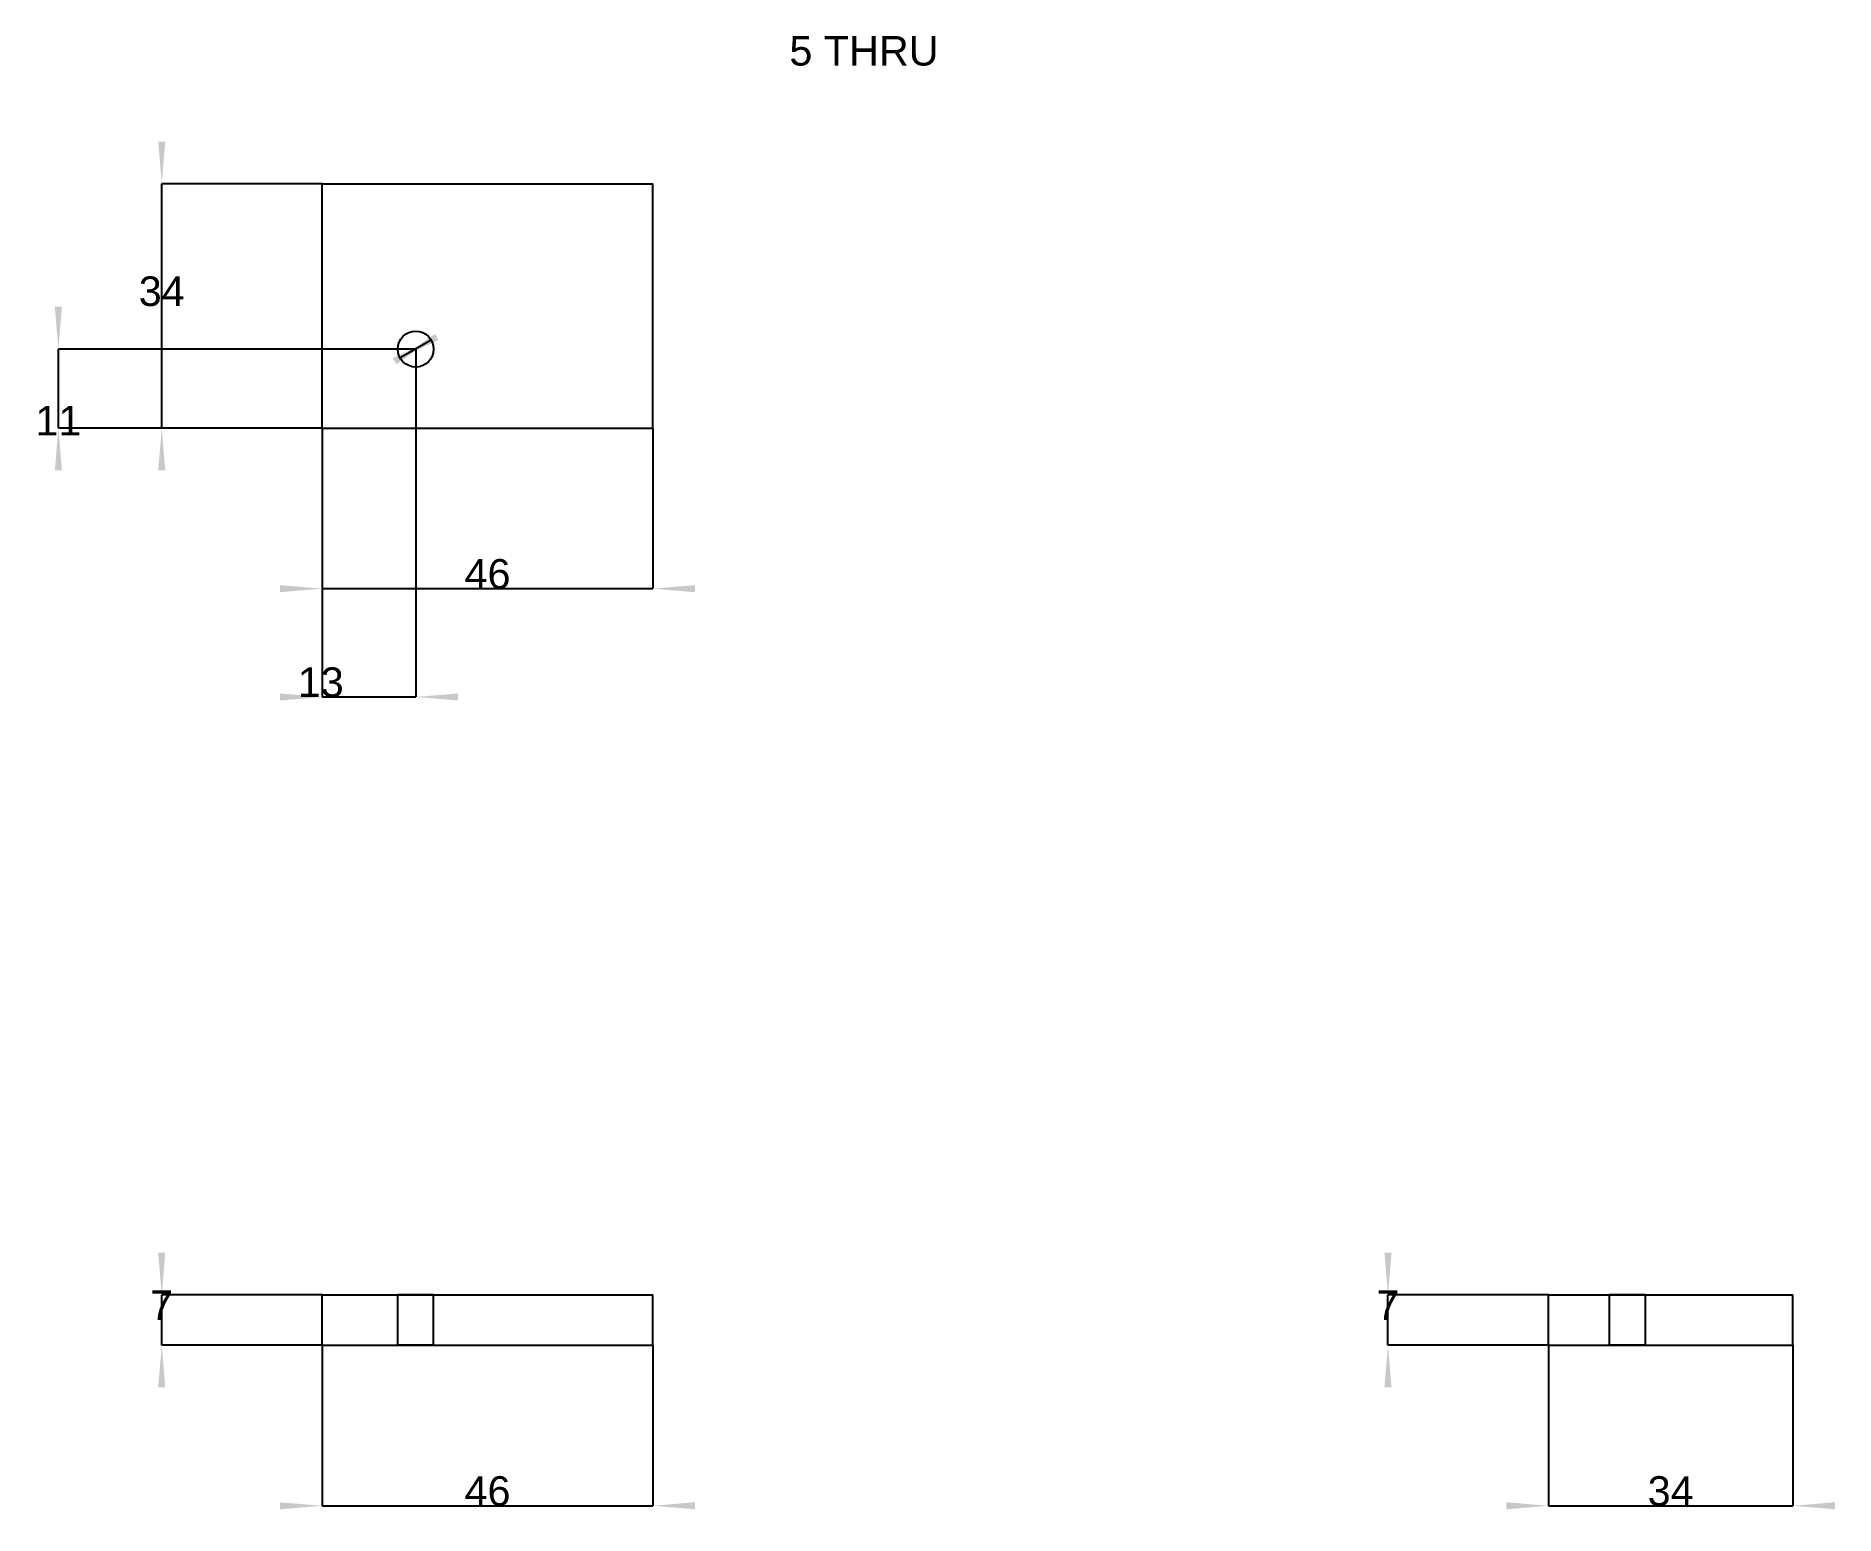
# Model space of a CAD drawing. Header units: millimetres. Extents: x 127 to 339, y 62 to 237.
import ezdxf
from ezdxf.enums import TextEntityAlignment as Align

# ---------------------------------------------------------------- set-up
doc = ezdxf.new("R2010")
doc.units = ezdxf.units.MM
doc.layers.get('0').update_dxf_attribs({"linetype": 'CONTINUOUS'})
for name, color, linetype in [('D', 7, 'CONTINUOUS'), ('D001', 7, 'CONTINUOUS'), ('D002', 7, 'CONTINUOUS'), ('D003', 7, 'CONTINUOUS'), ('D004', 7, 'CONTINUOUS'), ('D005', 7, 'CONTINUOUS'), ('D006', 7, 'CONTINUOUS'), ('D007', 7, 'CONTINUOUS'), ('D008', 7, 'CONTINUOUS'), ('Front', 7, 'CONTINUOUS'), ('Right', 7, 'CONTINUOUS'), ('Top', 7, 'CONTINUOUS')]:
    doc.layers.add(name, color=color, linetype=linetype)
doc.styles.get("Standard").update_dxf_attribs({"font": 'arial.ttf'})
doc.dimstyles.get("Standard").update_dxf_attribs({"dimscale": 0, "dimtxt": 2.5, "dimasz": 2.5, "dimexe": 1.25, "dimexo": 0.625, "dimtad": 1, "dimtxsty": 'STANDARD', "dimcen": 2.5, "dimazin": 3, "dimtfac": 1, "dimtmove": 0, "dimatfit": 3})

# ---------------------------------------------------------------- blocks, each defined once
blk = doc.blocks.new('*D')
at = {"color": 0}
for points in [[(155.45, 62.6083), (155.45, 63.4417), (160.45, 63.025)], [(204.55, 62.6083), (204.55, 63.4417), (199.55, 63.025)]]:
    blk.add_solid(points, dxfattribs=at)
at = {"layer": 'D'}
for p, q in [((160.45, 82.025), (160.45, 63.025)), ((199.55, 82.025), (199.55, 63.025)), ((160.45, 63.025), (199.55, 63.025))]:
    blk.add_line(p, q, dxfattribs=at)
blk.add_text('46', height=3.5, dxfattribs=at).set_placement((180, 63.025), align=Align.CENTER)
blk = doc.blocks.new('*D001')
at = {"color": 0}
for points in [[(141.033, 92.975), (141.867, 92.975), (141.45, 87.975)], [(141.033, 77.025), (141.867, 77.025), (141.45, 82.025)]]:
    blk.add_solid(points, dxfattribs=at)
at = {"layer": 'D001'}
for p, q in [((160.45, 87.975), (141.45, 87.975)), ((141.45, 82.025), (141.45, 87.975)), ((160.45, 82.025), (141.45, 82.025))]:
    blk.add_line(p, q, dxfattribs=at)
blk.add_text('7', height=3.5, dxfattribs=at).set_placement((141.45, 85), align=Align.CENTER)
blk = doc.blocks.new('*D002')
at = {"color": 0}
for points in [[(155.45, 171.133), (155.45, 171.967), (160.45, 171.55)], [(204.55, 171.133), (204.55, 171.967), (199.55, 171.55)]]:
    blk.add_solid(points, dxfattribs=at)
at = {"layer": 'D002'}
for p, q in [((160.45, 190.55), (160.45, 171.55)), ((199.55, 190.55), (199.55, 171.55)), ((160.45, 171.55), (199.55, 171.55))]:
    blk.add_line(p, q, dxfattribs=at)
blk.add_text('46', height=3.5, dxfattribs=at).set_placement((180, 171.55), align=Align.CENTER)
blk = doc.blocks.new('*D003')
at = {"color": 0}
for points in [[(141.033, 224.45), (141.867, 224.45), (141.45, 219.45)], [(141.033, 185.55), (141.867, 185.55), (141.45, 190.55)]]:
    blk.add_solid(points, dxfattribs=at)
at = {"layer": 'D003'}
for p, q in [((160.45, 219.45), (141.45, 219.45)), ((141.45, 190.55), (141.45, 219.45)), ((160.45, 190.55), (141.45, 190.55))]:
    blk.add_line(p, q, dxfattribs=at)
blk.add_text('34', height=3.5, dxfattribs=at).set_placement((141.45, 205), align=Align.CENTER)
blk = doc.blocks.new('*D004')
at = {"color": 0}
for points in [[(300.55, 62.6083), (300.55, 63.4417), (305.55, 63.025)], [(339.45, 62.6083), (339.45, 63.4417), (334.45, 63.025)]]:
    blk.add_solid(points, dxfattribs=at)
at = {"layer": 'D004'}
for p, q in [((305.55, 82.025), (305.55, 63.025)), ((334.45, 82.025), (334.45, 63.025)), ((305.55, 63.025), (334.45, 63.025))]:
    blk.add_line(p, q, dxfattribs=at)
blk.add_text('34', height=3.5, dxfattribs=at).set_placement((320, 63.025), align=Align.CENTER)
blk = doc.blocks.new('*D005')
at = {"color": 0}
for points in [[(286.133, 92.975), (286.967, 92.975), (286.55, 87.975)], [(286.133, 77.025), (286.967, 77.025), (286.55, 82.025)]]:
    blk.add_solid(points, dxfattribs=at)
at = {"layer": 'D005'}
for p, q in [((305.55, 87.975), (286.55, 87.975)), ((286.55, 82.025), (286.55, 87.975)), ((305.55, 82.025), (286.55, 82.025))]:
    blk.add_line(p, q, dxfattribs=at)
blk.add_text('7', height=3.5, dxfattribs=at).set_placement((286.55, 85), align=Align.CENTER)
blk = doc.blocks.new('*D006')
at = {"color": 0}
for points in [[(155.45, 158.316), (155.45, 159.15), (160.45, 158.733)], [(176.5, 158.316), (176.5, 159.15), (171.5, 158.733)]]:
    blk.add_solid(points, dxfattribs=at)
at = {"layer": 'D006'}
for p, q in [((171.5, 199.9), (171.5, 158.733)), ((160.45, 190.55), (160.45, 158.733)), ((160.45, 158.733), (171.5, 158.733))]:
    blk.add_line(p, q, dxfattribs=at)
blk.add_text('13', height=3.5, dxfattribs=at).set_placement((160.27, 158.733), align=Align.CENTER)
blk = doc.blocks.new('*D007')
at = {"color": 0}
for points in [[(128.804, 204.9), (129.637, 204.9), (129.22, 199.9)], [(128.804, 185.55), (129.637, 185.55), (129.22, 190.55)]]:
    blk.add_solid(points, dxfattribs=at)
at = {"layer": 'D007'}
for p, q in [((171.5, 199.9), (129.22, 199.9)), ((129.22, 190.55), (129.22, 199.9)), ((160.45, 190.55), (129.22, 190.55))]:
    blk.add_line(p, q, dxfattribs=at)
blk.add_text('11', height=3.5, dxfattribs=at).set_placement((129.22, 189.683), align=Align.CENTER)
blk = doc.blocks.new('*D008')
at = {"color": 0}
for points in [[(169.211, 198.111), (168.797, 198.835), (173.345, 200.955)], [(174.203, 200.965), (173.789, 201.689), (169.655, 198.845)]]:
    blk.add_solid(points, dxfattribs=at)
at = {"layer": 'D008'}
blk.add_line((173.345, 200.955), (169.655, 198.845), dxfattribs=at)
blk.add_text('5 THRU', height=3.5, dxfattribs=at).set_placement((224.55, 233.45), align=Align.CENTER)

msp = doc.modelspace()

# ---------------------------------------------------------------- linework, layer by layer
at = {"layer": 'Front'}
for p, q in [((160.45, 82.025), (160.45, 87.975)), ((160.45, 87.975), (199.55, 87.975)), ((160.45, 82.025), (160.45, 87.975)), ((160.45, 87.975), (199.55, 87.975)), ((169.375, 82.025), (169.375, 87.975)), ((173.625, 82.025), (173.625, 87.975)), ((199.55, 82.025), (199.55, 87.975)), ((199.55, 82.025), (199.55, 87.975)), ((160.45, 82.025), (199.55, 82.025)), ((160.45, 82.025), (199.55, 82.025))]:
    msp.add_line(p, q, dxfattribs=at)
for points in [[(173.625, 87.975), (173.572, 87.975), (173.415, 87.975), (173.161, 87.975), (172.825, 87.975), (172.422, 87.975), (171.973, 87.975), (171.5, 87.975), (171.027, 87.975), (170.578, 87.975), (170.175, 87.975), (169.839, 87.975), (169.585, 87.975), (169.428, 87.975), (169.375, 87.975)], [(169.375, 87.975), (169.428, 87.975), (169.585, 87.975), (169.839, 87.975), (170.175, 87.975), (170.578, 87.975), (171.027, 87.975), (171.5, 87.975), (171.973, 87.975), (172.422, 87.975), (172.825, 87.975), (173.161, 87.975), (173.415, 87.975), (173.572, 87.975), (173.625, 87.975)], [(173.625, 82.025), (173.572, 82.025), (173.415, 82.025), (173.161, 82.025), (172.825, 82.025), (172.422, 82.025), (171.973, 82.025), (171.5, 82.025), (171.027, 82.025), (170.578, 82.025), (170.175, 82.025), (169.839, 82.025), (169.585, 82.025), (169.428, 82.025), (169.375, 82.025)], [(169.375, 82.025), (169.428, 82.025), (169.585, 82.025), (169.839, 82.025), (170.175, 82.025), (170.578, 82.025), (171.027, 82.025), (171.5, 82.025), (171.973, 82.025), (172.422, 82.025), (172.825, 82.025), (173.161, 82.025), (173.415, 82.025), (173.572, 82.025), (173.625, 82.025)]]:
    msp.add_open_spline(points, degree=1, dxfattribs=at)
at = {"layer": 'Right'}
for p, q in [((305.55, 82.025), (305.55, 87.975)), ((305.55, 87.975), (334.45, 87.975)), ((305.55, 82.025), (305.55, 87.975)), ((305.55, 87.975), (334.45, 87.975)), ((312.775, 82.025), (312.775, 87.975)), ((317.025, 82.025), (317.025, 87.975)), ((334.45, 82.025), (334.45, 87.975)), ((334.45, 82.025), (334.45, 87.975)), ((305.55, 82.025), (334.45, 82.025)), ((305.55, 82.025), (334.45, 82.025))]:
    msp.add_line(p, q, dxfattribs=at)
for points in [[(317.025, 87.975), (316.972, 87.975), (316.815, 87.975), (316.561, 87.975), (316.225, 87.975), (315.822, 87.975), (315.373, 87.975), (314.9, 87.975), (314.427, 87.975), (313.978, 87.975), (313.575, 87.975), (313.239, 87.975), (312.985, 87.975), (312.828, 87.975), (312.775, 87.975)], [(317.025, 82.025), (316.972, 82.025), (316.815, 82.025), (316.561, 82.025), (316.225, 82.025), (315.822, 82.025), (315.373, 82.025), (314.9, 82.025), (314.427, 82.025), (313.978, 82.025), (313.575, 82.025), (313.239, 82.025), (312.985, 82.025), (312.828, 82.025), (312.775, 82.025)]]:
    msp.add_open_spline(points, degree=1, dxfattribs=at)
for points, knots in [([(312.775, 87.975), (312.782, 87.975), (312.788, 87.975), (312.808, 87.975), (312.828, 87.975), (312.861, 87.975), (312.894, 87.975), (312.94, 87.975), (312.985, 87.975), (313.043, 87.975), (313.101, 87.975), (313.17, 87.975), (313.239, 87.975), (313.318, 87.975), (313.397, 87.975), (313.486, 87.975), (313.575, 87.975), (313.672, 87.975), (313.769, 87.975), (313.874, 87.975), (313.978, 87.975), (314.088, 87.975), (314.198, 87.975), (314.313, 87.975), (314.427, 87.975), (314.661, 87.975), (314.9, 87.975)], [4.712389, 4.712389, 4.712389, 4.8245887, 4.8245887, 4.9367885, 4.9367885, 5.0489882, 5.0489882, 5.1611879, 5.1611879, 5.2733877, 5.2733877, 5.3855874, 5.3855874, 5.4977871, 5.4977871, 5.6099869, 5.6099869, 5.7221866, 5.7221866, 5.8343864, 5.8343864, 5.9465861, 5.9465861, 6.0587858, 6.0587858, 6.2831853, 6.2831853, 6.2831853]), ([(314.9, 87.975), (315.019, 87.975), (315.138, 87.975), (315.375, 87.975), (315.602, 87.975), (315.712, 87.975), (315.822, 87.975), (315.926, 87.975), (316.031, 87.975), (316.128, 87.975), (316.225, 87.975), (316.314, 87.975), (316.403, 87.975), (316.482, 87.975), (316.561, 87.975), (316.63, 87.975), (316.699, 87.975), (316.757, 87.975), (316.815, 87.975), (316.86, 87.975), (316.906, 87.975), (316.939, 87.975), (316.972, 87.975), (316.992, 87.975), (317.012, 87.975), (317.018, 87.975), (317.025, 87.975)], [0, 0, 0, 0.1121997, 0.1121997, 0.3365992, 0.3365992, 0.448799, 0.448799, 0.5609987, 0.5609987, 0.6731984, 0.6731984, 0.7853982, 0.7853982, 0.8975979, 0.8975979, 1.0097976, 1.0097976, 1.1219974, 1.1219974, 1.2341971, 1.2341971, 1.3463969, 1.3463969, 1.4585966, 1.4585966, 1.5707963, 1.5707963, 1.5707963]), ([(312.775, 82.025), (312.782, 82.025), (312.788, 82.025), (312.808, 82.025), (312.828, 82.025), (312.861, 82.025), (312.894, 82.025), (312.94, 82.025), (312.985, 82.025), (313.043, 82.025), (313.101, 82.025), (313.17, 82.025), (313.239, 82.025), (313.318, 82.025), (313.397, 82.025), (313.486, 82.025), (313.575, 82.025), (313.672, 82.025), (313.769, 82.025), (313.874, 82.025), (313.978, 82.025), (314.088, 82.025), (314.198, 82.025), (314.313, 82.025), (314.427, 82.025), (314.661, 82.025), (314.9, 82.025)], [4.712389, 4.712389, 4.712389, 4.8245887, 4.8245887, 4.9367885, 4.9367885, 5.0489882, 5.0489882, 5.1611879, 5.1611879, 5.2733877, 5.2733877, 5.3855874, 5.3855874, 5.4977871, 5.4977871, 5.6099869, 5.6099869, 5.7221866, 5.7221866, 5.8343864, 5.8343864, 5.9465861, 5.9465861, 6.0587858, 6.0587858, 6.2831853, 6.2831853, 6.2831853]), ([(314.9, 82.025), (315.019, 82.025), (315.138, 82.025), (315.375, 82.025), (315.602, 82.025), (315.712, 82.025), (315.822, 82.025), (315.926, 82.025), (316.031, 82.025), (316.128, 82.025), (316.225, 82.025), (316.314, 82.025), (316.403, 82.025), (316.482, 82.025), (316.561, 82.025), (316.63, 82.025), (316.699, 82.025), (316.757, 82.025), (316.815, 82.025), (316.86, 82.025), (316.906, 82.025), (316.939, 82.025), (316.972, 82.025), (316.992, 82.025), (317.012, 82.025), (317.018, 82.025), (317.025, 82.025)], [0, 0, 0, 0.1121997, 0.1121997, 0.3365992, 0.3365992, 0.448799, 0.448799, 0.5609987, 0.5609987, 0.6731984, 0.6731984, 0.7853982, 0.7853982, 0.8975979, 0.8975979, 1.0097976, 1.0097976, 1.1219974, 1.1219974, 1.2341971, 1.2341971, 1.3463969, 1.3463969, 1.4585966, 1.4585966, 1.5707963, 1.5707963, 1.5707963])]:
    msp.add_open_spline(points, degree=2, knots=knots, dxfattribs=at)
at = {"layer": 'Top'}
for p, q in [((160.45, 190.55), (160.45, 219.45)), ((160.45, 219.45), (199.55, 219.45)), ((160.45, 190.55), (160.45, 219.45)), ((160.45, 219.45), (199.55, 219.45)), ((199.55, 190.55), (199.55, 219.45)), ((199.55, 190.55), (199.55, 219.45)), ((160.45, 190.55), (199.55, 190.55)), ((160.45, 190.55), (199.55, 190.55))]:
    msp.add_line(p, q, dxfattribs=at)
msp.add_circle((171.5, 199.9), 2.125, dxfattribs=at)
msp.add_circle((171.5, 199.9), 2.125, dxfattribs=at)

# ---------------------------------------------------------------- dimensions: what is measured, and where the dimension line sits
at = {"layer": 'D'}
dim = msp.add_linear_dim(base=(180, 63.025), p1=(160.45, 82.025), p2=(199.55, 82.025), text='46', dimstyle='STANDARD', dxfattribs=at)
dim.commit()
dim.dimension.update_dxf_attribs({"geometry": '*D', "text_midpoint": (180, 68.025)})
at = {"layer": 'D001'}
dim = msp.add_linear_dim(base=(141.45, 85), p1=(160.45, 82.025), p2=(160.45, 87.975), angle=90, text='7', dimstyle='STANDARD', dxfattribs=at)
dim.commit()
dim.dimension.update_dxf_attribs({"geometry": '*D001', "text_midpoint": (146.45, 85)})
at = {"layer": 'D002'}
dim = msp.add_linear_dim(base=(180, 171.55), p1=(160.45, 190.55), p2=(199.55, 190.55), text='46', dimstyle='STANDARD', dxfattribs=at)
dim.commit()
dim.dimension.update_dxf_attribs({"geometry": '*D002', "text_midpoint": (180, 176.55)})
at = {"layer": 'D003'}
dim = msp.add_linear_dim(base=(141.45, 205), p1=(160.45, 190.55), p2=(160.45, 219.45), angle=90, text='34', dimstyle='STANDARD', dxfattribs=at)
dim.commit()
dim.dimension.update_dxf_attribs({"geometry": '*D003', "text_midpoint": (146.45, 205)})
at = {"layer": 'D004'}
dim = msp.add_linear_dim(base=(320, 63.025), p1=(305.55, 82.025), p2=(334.45, 82.025), text='34', dimstyle='STANDARD', dxfattribs=at)
dim.commit()
dim.dimension.update_dxf_attribs({"geometry": '*D004', "text_midpoint": (320, 68.025)})
at = {"layer": 'D005'}
dim = msp.add_linear_dim(base=(286.55, 85), p1=(305.55, 82.025), p2=(305.55, 87.975), angle=90, text='7', dimstyle='STANDARD', dxfattribs=at)
dim.commit()
dim.dimension.update_dxf_attribs({"geometry": '*D005', "text_midpoint": (291.55, 85)})
at = {"layer": 'D006'}
dim = msp.add_linear_dim(base=(160.27, 158.733), p1=(160.45, 190.55), p2=(171.5, 199.9), text='13', dimstyle='STANDARD', dxfattribs=at)
dim.commit()
dim.dimension.update_dxf_attribs({"geometry": '*D006', "text_midpoint": (163.5, 162.55)})
at = {"layer": 'D007'}
dim = msp.add_linear_dim(base=(129.22, 189.683), p1=(160.45, 190.55), p2=(171.5, 199.9), angle=90, text='11', dimstyle='STANDARD', dxfattribs=at)
dim.commit()
dim.dimension.update_dxf_attribs({"geometry": '*D007', "text_midpoint": (132.45, 193.5)})
at = {"layer": 'D008'}
dim = msp.add_diameter_dim_2p(p1=(173.345, 200.955), p2=(169.655, 198.845), text='5 THRU', dimstyle='STANDARD', dxfattribs=at)
dim.commit()
dim.dimension.update_dxf_attribs({"geometry": '*D008', "text_midpoint": (224.55, 233.45)})

doc.saveas('drawing.dxf')
